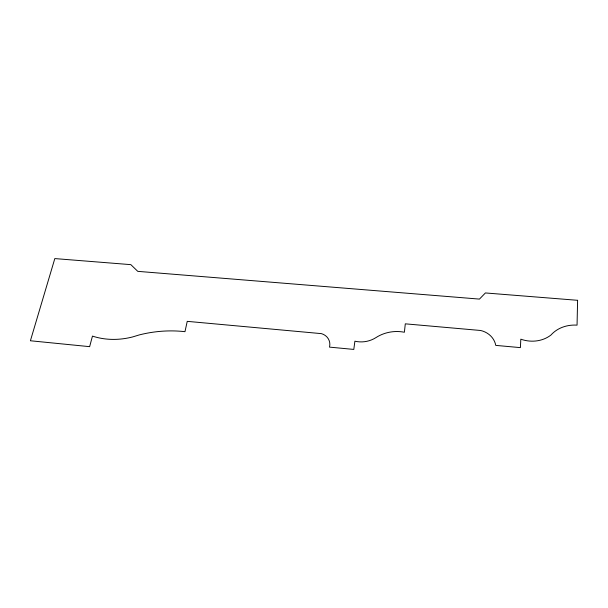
<?xml version="1.0" encoding="UTF-8"?>
<svg xmlns="http://www.w3.org/2000/svg" width="608" height="608" viewBox="0 0 608 608"><rect width="100%" height="100%" fill="white"/><g stroke="black" fill="none" stroke-linecap="round" stroke-linejoin="round"><path stroke-width="0.91" d="M577.6 300.306L577.053 325.143A33.303 28.986 18.2 0 0 550.992 335A29.762 26.015 11.8 0 1 520.82 339.173L520.395 347.624L495.756 345.39A19.448 17.556 10.1 0 0 480.609 330.486L405.3 323.836L404.381 332.242A36.693 34.109 0.3 0 0 375.835 337.676A25.376 23.081 -7.5 0 1 354.897 341.194L353.795 349.418L329.498 347.122A12.616 11.62 -15.1 0 0 321.457 333.64L187.241 321.351L184.969 331.679A133.646 120.513 -46.6 0 0 139.338 334.902L132.582 336.946A70.999 59.652 -30.6 0 1 92.462 336.095L89.642 346.659L30.4 340.761L54.819 258.582L130.849 264.647L137.773 271.35L479.454 299.098L485.404 292.95L577.6 300.306"/></g></svg>
